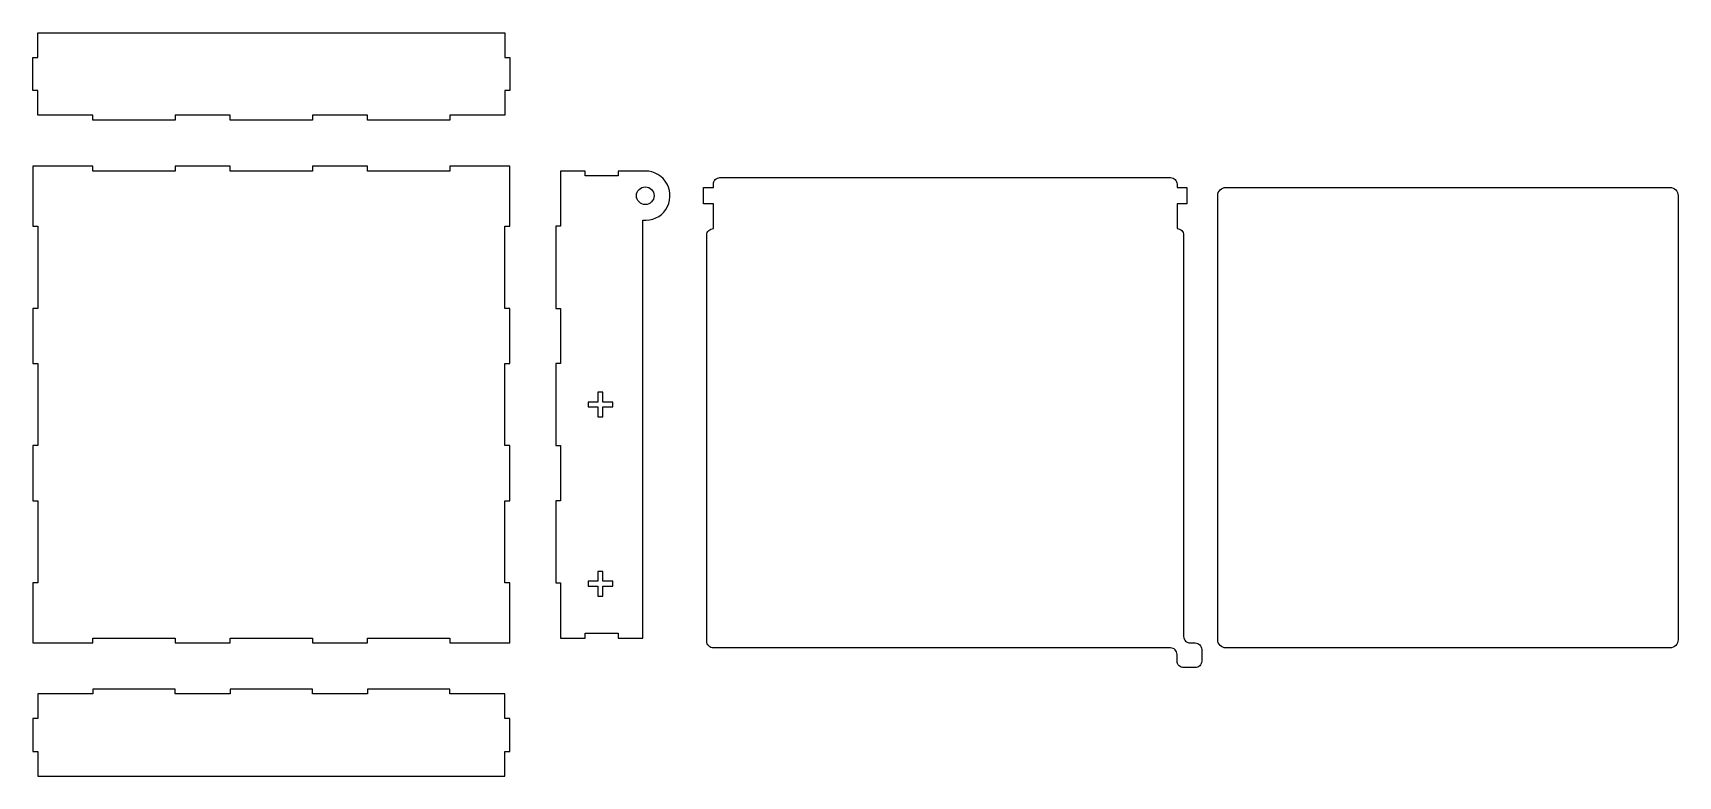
# Model space of a CAD drawing. Header units: millimetres. Extents: x 3019 to 5025, y 1445 to 2210.
# Drawn here: x 4025 to 5025, y 1510 to 1962 of the extents above; entities that cross this region are included whole.
import ezdxf

# ---------------------------------------------------------------- set-up
doc = ezdxf.new("R2010")
doc.units = ezdxf.units.MM

msp = doc.modelspace()

# ---------------------------------------------------------------- linework, layer by layer
for points in [[(4027.7, 1962.1), (4311.7, 1962.1), (4311.7, 1947.1), (4314.7, 1947.1), (4314.7, 1927.1), (4311.7, 1927.1), (4311.7, 1912.1), (4278.2, 1912.1), (4278.2, 1909.1), (4228.2, 1909.1), (4228.2, 1912.1), (4194.7, 1912.1), (4194.7, 1909.1), (4144.7, 1909.1), (4144.7, 1912.1), (4111.2, 1912.1), (4111.2, 1909.1), (4061.2, 1909.1), (4061.2, 1912.1), (4027.7, 1912.1), (4027.7, 1927.1), (4024.7, 1927.1), (4024.7, 1947.1), (4027.7, 1947.1)], [(4024.7, 1711.1), (4024.7, 1677.6), (4027.7, 1677.6), (4027.7, 1627.6), (4024.7, 1627.6), (4024.7, 1591.1), (4061.2, 1591.1), (4061.2, 1594.1), (4111.2, 1594.1), (4111.2, 1591.1), (4144.7, 1591.1), (4144.7, 1594.1), (4194.7, 1594.1), (4194.7, 1591.1), (4228.2, 1591.1), (4228.2, 1594.1), (4278.2, 1594.1), (4278.2, 1591.1), (4314.7, 1591.1), (4314.7, 1627.6), (4311.7, 1627.6), (4311.7, 1677.6), (4314.7, 1677.6), (4314.7, 1711.1), (4311.7, 1711.1), (4311.7, 1761.1), (4314.7, 1761.1), (4314.7, 1794.6), (4311.7, 1794.6), (4311.7, 1844.6), (4314.7, 1844.6), (4314.7, 1881.1), (4278.2, 1881.1), (4278.2, 1878.1), (4228.2, 1878.1), (4228.2, 1881.1), (4194.7, 1881.1), (4194.7, 1878.1), (4144.7, 1878.1), (4144.7, 1881.1), (4111.2, 1881.1), (4111.2, 1878.1), (4061.2, 1878.1), (4061.2, 1881.1), (4024.7, 1881.1), (4024.7, 1844.6), (4027.7, 1844.6), (4027.7, 1794.6), (4024.7, 1794.6), (4024.7, 1761.1), (4027.7, 1761.1), (4027.7, 1711.1)], [(4368.3, 1737.6), (4362.3, 1737.6), (4362.3, 1734.6), (4368.3, 1734.6), (4368.3, 1728.6), (4371.3, 1728.6), (4371.3, 1734.6), (4377.3, 1734.6), (4377.3, 1737.6), (4371.3, 1737.6), (4371.3, 1743.6), (4368.3, 1743.6)], [(4368.3, 1628.6), (4362.3, 1628.6), (4362.3, 1625.6), (4368.3, 1625.6), (4368.3, 1619.6), (4371.3, 1619.6), (4371.3, 1625.6), (4377.3, 1625.6), (4377.3, 1628.6), (4371.3, 1628.6), (4371.3, 1634.6), (4368.3, 1634.6)], [(4027.7, 1510.1), (4311.7, 1510.1), (4311.7, 1525.1), (4314.7, 1525.1), (4314.7, 1545.1), (4311.7, 1545.1), (4311.7, 1560.1), (4278.2, 1560.1), (4278.2, 1563.1), (4228.2, 1563.1), (4228.2, 1560.1), (4194.7, 1560.1), (4194.7, 1563.1), (4144.7, 1563.1), (4144.7, 1560.1), (4111.2, 1560.1), (4111.2, 1563.1), (4061.2, 1563.1), (4061.2, 1560.1), (4027.7, 1560.1), (4027.7, 1545.1), (4024.7, 1545.1), (4024.7, 1525.1), (4027.7, 1525.1)]]:
    msp.add_lwpolyline(points, close=True)
for points in [[(4395.6, 1594.1), (4395.6, 1848.2, 1.051381), (4397.1, 1878.1), (4380.6, 1878.1), (4380.6, 1875.1), (4360.6, 1875.1), (4360.6, 1878.1), (4345.6, 1878.1), (4345.6, 1844.6), (4342.6, 1844.6), (4342.6, 1794.6), (4345.6, 1794.6), (4345.6, 1761.1), (4342.6, 1761.1), (4342.6, 1711.1), (4345.6, 1711.1), (4345.6, 1677.6), (4342.6, 1677.6), (4342.6, 1627.6), (4345.6, 1627.6), (4345.6, 1594.1), (4360.6, 1594.1), (4360.6, 1597.1), (4380.6, 1597.1), (4380.6, 1594.1)], [(4728.5, 1591.1), (4731.5, 1591.1, -0.414214), (4735.5, 1587.1), (4735.5, 1580.1, -0.414214), (4731.5, 1576.1), (4724.5, 1576.1, -0.414214), (4720.5, 1580.1), (4720.5, 1584.1, 0.414214), (4716.5, 1588.1), (4438.5, 1588.1, -0.414214), (4434.5, 1592.1), (4434.5, 1839.1, -0.414214), (4438.5, 1843.1), (4438.5, 1843.1), (4438.5, 1858.1), (4432.5, 1858.1), (4432.5, 1868.1), (4438.5, 1868.1), (4438.5, 1870.1, -0.414214), (4442.5, 1874.1), (4716.5, 1874.1, -0.414214), (4720.5, 1870.1), (4720.5, 1868.1), (4726.5, 1868.1), (4726.5, 1858.1), (4720.5, 1858.1), (4720.5, 1843.1), (4720.5, 1843.1, -0.414214), (4724.5, 1839.1), (4724.5, 1595.1, 0.414214)], [(4750.2, 1868.1), (5020.2, 1868.1, -0.414214), (5025.2, 1863.1), (5025.2, 1593.1, -0.414214), (5020.2, 1588.1), (4750.2, 1588.1, -0.414214), (4745.2, 1593.1), (4745.2, 1863.1, -0.414214)]]:
    msp.add_lwpolyline(points, format="xyb", close=True)
msp.add_circle((4397.1, 1863.1), 5.37)

doc.saveas('drawing.dxf')
